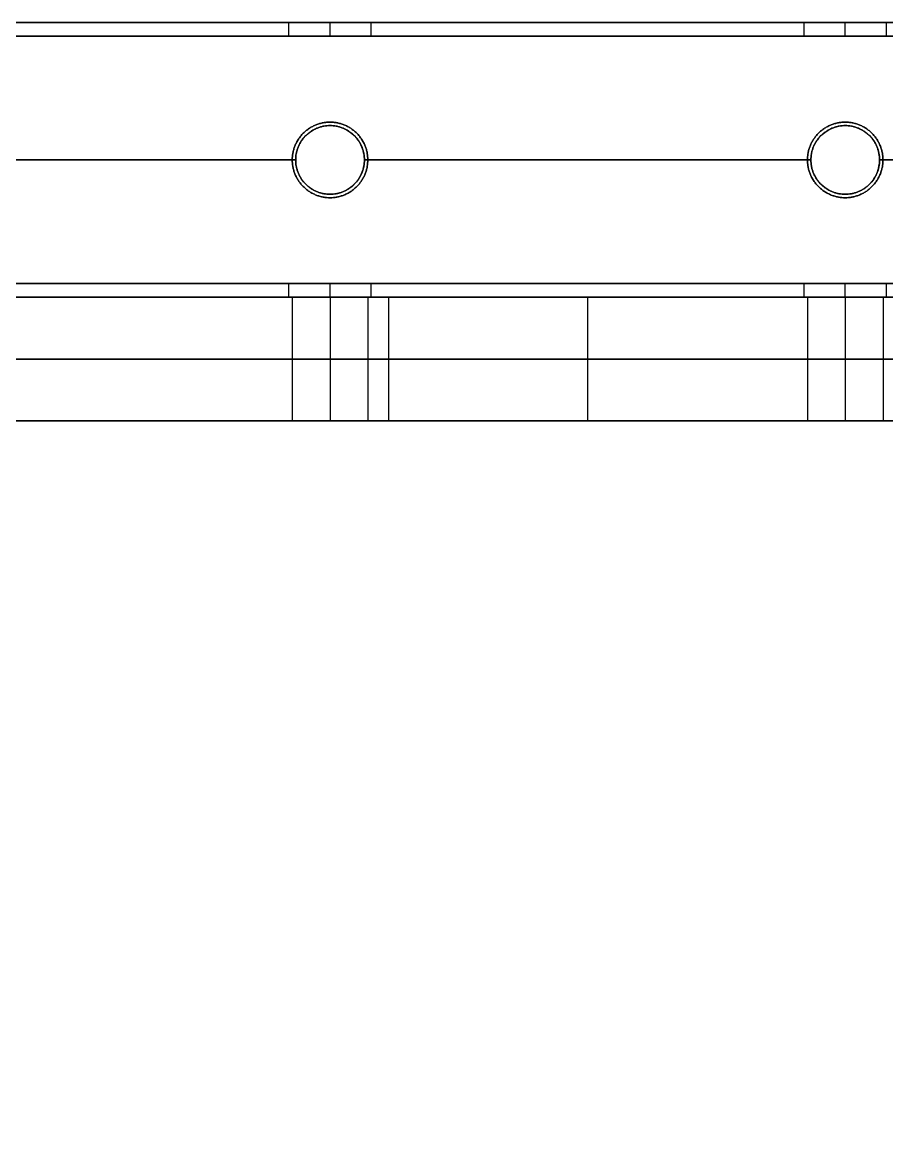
# Model space of a CAD drawing. Header units: millimetres. Extents: x -6529 to 809, y -8611 to 207.
# Drawn here: x -381.2 to -255.5, y 42.9 to 207.4 of the extents above; entities that cross this region are included whole.
import ezdxf

# ---------------------------------------------------------------- set-up
doc = ezdxf.new("R2010")
doc.units = ezdxf.units.MM
doc.header["$MEASUREMENT"] = 0
doc.layers.add('platen', color=7, linetype='Continuous', true_color=0x007f00)
doc.layers.add('staal', color=5, linetype='Continuous', true_color=0x0000ff)

# ---------------------------------------------------------------- blocks, each defined once
blk = doc.blocks.new('plaat base')
at = {"layer": 'platen'}
for points in [[(358, 0), (179, 0), (0, 0)], [(358, 0, 18), (179, 0, 18), (0, 0, 18)], [(358, 0, 9), (179, 0, 9), (0, 0, 9)], [(179, 0), (179, 0, 9), (179, 0, 18)]]:
    blk.add_open_spline(points, degree=2, dxfattribs=at)
blk = doc.blocks.new('top plaat')
at = {"layer": 'platen'}
for p, q in [((170.5, 25.5), (170.5, 25.5, 18)), ((245.5, 25.5), (245.5, 25.5, 18)), ((165, 20), (165, 20, 18)), ((176, 20), (176, 20, 18)), ((240, 20), (240, 20, 18)), ((251, 20), (251, 20, 18)), ((170.5, 14.5), (170.5, 14.5, 18)), ((245.5, 14.5), (245.5, 14.5, 18))]:
    blk.add_line(p, q, dxfattribs=at)
for points in [[(658, 40), (349, 40), (40, 40)], [(658, 40, 18), (349, 40, 18), (40, 40, 18)], [(658, 40, 9), (349, 40, 9), (40, 40, 9)]]:
    blk.add_open_spline(points, degree=2, dxfattribs=at)
for points, knots in [([(170.5, 25.5), (176, 25.5), (176, 20), (176, 14.5), (170.5, 14.5), (165, 14.5), (165, 20), (165, 25.5), (170.5, 25.5)], [-31.415927, -31.415927, -31.415927, -23.561945, -23.561945, -15.707963, -15.707963, -7.853982, -7.853982, 0, 0, 0]), ([(170.5, 25.5, 18), (176, 25.5, 18), (176, 20, 18), (176, 14.5, 18), (170.5, 14.5, 18), (165, 14.5, 18), (165, 20, 18), (165, 25.5, 18), (170.5, 25.5, 18)], [-31.415927, -31.415927, -31.415927, -23.561945, -23.561945, -15.707963, -15.707963, -7.853982, -7.853982, 0, 0, 0]), ([(170.5, 25.5, 9), (165, 25.5, 9), (165, 20, 9), (165, 14.5, 9), (170.5, 14.5, 9), (176, 14.5, 9), (176, 20, 9), (176, 25.5, 9), (170.5, 25.5, 9)], [0, 0, 0, 7.853982, 7.853982, 15.707963, 15.707963, 23.561945, 23.561945, 31.415927, 31.415927, 31.415927]), ([(245.5, 25.5), (251, 25.5), (251, 20), (251, 14.5), (245.5, 14.5), (240, 14.5), (240, 20), (240, 25.5), (245.5, 25.5)], [-31.415927, -31.415927, -31.415927, -23.561945, -23.561945, -15.707963, -15.707963, -7.853982, -7.853982, 0, 0, 0]), ([(245.5, 25.5, 18), (251, 25.5, 18), (251, 20, 18), (251, 14.5, 18), (245.5, 14.5, 18), (240, 14.5, 18), (240, 20, 18), (240, 25.5, 18), (245.5, 25.5, 18)], [-31.415927, -31.415927, -31.415927, -23.561945, -23.561945, -15.707963, -15.707963, -7.853982, -7.853982, 0, 0, 0]), ([(245.5, 25.5, 9), (240, 25.5, 9), (240, 20, 9), (240, 14.5, 9), (245.5, 14.5, 9), (251, 14.5, 9), (251, 20, 9), (251, 25.5, 9), (245.5, 25.5, 9)], [0, 0, 0, 7.853982, 7.853982, 15.707963, 15.707963, 23.561945, 23.561945, 31.415927, 31.415927, 31.415927])]:
    blk.add_rational_spline(points, [1, 0.707106781187, 1, 0.707106781187, 1, 0.707106781187, 1, 0.707106781187, 1], degree=2, knots=knots, dxfattribs=at)
blk = doc.blocks.new('plaat laag')
at = {"layer": 'platen'}
for p, q in [((-3.52, -1064.99, -38), (14.48, -1065.05, -38)), ((-3.54, -1070.49, -43.5), (14.46, -1070.55, -43.5)), ((-3.54, -1070.49, -32.5), (14.46, -1070.55, -32.5)), ((-3.56, -1075.99, -38), (14.44, -1076.05, -38)), ((-3.77, -1139.99, -38), (14.23, -1140.05, -38)), ((-3.79, -1145.49, -43.5), (14.21, -1145.55, -43.5)), ((-3.79, -1145.49, -32.5), (14.21, -1145.55, -32.5)), ((-3.81, -1150.99, -38), (14.19, -1151.05, -38))]:
    blk.add_line(p, q, dxfattribs=at)
for points in [[(-0.19, -58, 300), (-2.18, -658, 300), (-4.16, -1257.99, 300)], [(17.81, -58.06, 300), (15.82, -658.06, 300), (13.84, -1258.05, 300)], [(-3.17, -957.99, 600), (-3.76, -1136.99, 600), (-4.35, -1315.99, 600)], [(-4.16, -1257.99, -58), (-3.66, -1107.99, -58), (-3.17, -957.99, -58)], [(5.83, -958.02, 600), (5.24, -1137.02, 600), (4.65, -1316.02, 600)], [(4.84, -1258.02, -58), (5.34, -1108.02, -58), (5.83, -958.02, -58)], [(14.83, -958.05, 600), (14.24, -1137.05, 600), (13.65, -1316.05, 600)], [(13.84, -1258.05, -58), (14.34, -1108.05, -58), (14.83, -958.05, -58)], [(-3.66, -1107.99, -58), (5.34, -1108.02, -58), (14.34, -1108.05, -58)], [(-3.76, -1136.99, 600), (5.24, -1137.02, 600), (14.24, -1137.05, 600)]]:
    blk.add_open_spline(points, degree=2, dxfattribs=at)
for points in [[(-3.54, -1070.49, -43.5), (-3.56, -1075.99, -43.5), (-3.56, -1075.99, -38), (-3.56, -1075.99, -32.5), (-3.54, -1070.49, -32.5), (-3.52, -1064.99, -32.5), (-3.52, -1064.99, -38), (-3.52, -1064.99, -43.5), (-3.54, -1070.49, -43.5)], [(14.46, -1070.55, -43.5), (14.44, -1076.05, -43.5), (14.44, -1076.05, -38), (14.44, -1076.05, -32.5), (14.46, -1070.55, -32.5), (14.48, -1065.05, -32.5), (14.48, -1065.05, -38), (14.48, -1065.05, -43.5), (14.46, -1070.55, -43.5)], [(-3.79, -1145.49, -43.5), (-3.81, -1150.99, -43.5), (-3.81, -1150.99, -38), (-3.81, -1150.99, -32.5), (-3.79, -1145.49, -32.5), (-3.77, -1139.99, -32.5), (-3.77, -1139.99, -38), (-3.77, -1139.99, -43.5), (-3.79, -1145.49, -43.5)], [(14.21, -1145.55, -43.5), (14.19, -1151.05, -43.5), (14.19, -1151.05, -38), (14.19, -1151.05, -32.5), (14.21, -1145.55, -32.5), (14.23, -1140.05, -32.5), (14.23, -1140.05, -38), (14.23, -1140.05, -43.5), (14.21, -1145.55, -43.5)]]:
    blk.add_rational_spline(points, [1, 0.707106781187, 1, 0.707106781187, 1, 0.707106781187, 1, 0.707106781187, 1], degree=2, knots=[-31.415927, -31.415927, -31.415927, -23.561945, -23.561945, -15.707963, -15.707963, -7.853982, -7.853982, 0, 0, 0], dxfattribs=at)

msp = doc.modelspace()

# ---------------------------------------------------------------- linework, layer by layer
at = {"layer": 'staal'}
for p, q in [((-342.47, 205.37, 20), (-342.47, 207.37, 20)), ((-342.47, 205.37, 696), (-342.47, 207.37, 696)), ((-336.47, 205.37, 26), (-336.47, 207.37, 26)), ((-336.47, 205.37, 14), (-336.47, 207.37, 14)), ((-336.47, 205.37, 702), (-336.47, 207.37, 702)), ((-336.47, 205.37, 690), (-336.47, 207.37, 690)), ((-330.47, 205.37, 20), (-330.47, 207.37, 20)), ((-330.47, 205.37, 696), (-330.47, 207.37, 696)), ((-267.47, 205.37, 20), (-267.47, 207.37, 20)), ((-267.47, 205.37, 696), (-267.47, 207.37, 696)), ((-261.47, 205.37, 26), (-261.47, 207.37, 26)), ((-261.47, 205.37, 14), (-261.47, 207.37, 14)), ((-261.47, 205.37, 702), (-261.47, 207.37, 702)), ((-261.47, 205.37, 690), (-261.47, 207.37, 690)), ((-255.47, 205.37, 20), (-255.47, 207.37, 20)), ((-336.47, 192.37, 38), (-336.47, 192.37, 40)), ((-336.47, 192.37), (-336.47, 192.37, 2)), ((-336.47, 192.37, 714), (-336.47, 192.37, 716)), ((-336.47, 192.37, 676), (-336.47, 192.37, 678)), ((-261.47, 192.37, 38), (-261.47, 192.37, 40)), ((-261.47, 192.37), (-261.47, 192.37, 2)), ((-261.47, 192.37, 714), (-261.47, 192.37, 716)), ((-261.47, 192.37, 676), (-261.47, 192.37, 678)), ((-341.47, 187.37, 38), (-341.47, 187.37, 40)), ((-341.47, 187.37), (-341.47, 187.37, 2)), ((-341.47, 187.37, 714), (-341.47, 187.37, 716)), ((-341.47, 187.37, 676), (-341.47, 187.37, 678)), ((-331.47, 187.37, 38), (-331.47, 187.37, 40)), ((-331.47, 187.37), (-331.47, 187.37, 2)), ((-331.47, 187.37, 714), (-331.47, 187.37, 716)), ((-331.47, 187.37, 676), (-331.47, 187.37, 678)), ((-266.47, 187.37, 38), (-266.47, 187.37, 40)), ((-266.47, 187.37), (-266.47, 187.37, 2)), ((-266.47, 187.37, 714), (-266.47, 187.37, 716)), ((-266.47, 187.37, 676), (-266.47, 187.37, 678)), ((-256.47, 187.37, 38), (-256.47, 187.37, 40)), ((-256.47, 187.37), (-256.47, 187.37, 2)), ((-256.47, 187.37, 714), (-256.47, 187.37, 716)), ((-256.47, 187.37, 676), (-256.47, 187.37, 678)), ((-336.47, 182.37), (-336.47, 182.37, 2)), ((-336.47, 182.37, 38), (-336.47, 182.37, 40)), ((-336.47, 182.37, 676), (-336.47, 182.37, 678)), ((-336.47, 182.37, 714), (-336.47, 182.37, 716)), ((-261.47, 182.37), (-261.47, 182.37, 2)), ((-261.47, 182.37, 38), (-261.47, 182.37, 40)), ((-261.47, 182.37, 676), (-261.47, 182.37, 678)), ((-261.47, 182.37, 714), (-261.47, 182.37, 716)), ((-342.47, 167.37, 20), (-342.47, 169.37, 20)), ((-342.47, 167.37, 696), (-342.47, 169.37, 696)), ((-336.47, 167.37, 26), (-336.47, 169.37, 26)), ((-336.47, 167.37, 14), (-336.47, 169.37, 14)), ((-336.47, 167.37, 702), (-336.47, 169.37, 702)), ((-336.47, 167.37, 690), (-336.47, 169.37, 690)), ((-330.47, 167.37, 20), (-330.47, 169.37, 20)), ((-330.47, 167.37, 696), (-330.47, 169.37, 696)), ((-267.47, 167.37, 20), (-267.47, 169.37, 20)), ((-267.47, 167.37, 696), (-267.47, 169.37, 696)), ((-261.47, 167.37, 26), (-261.47, 169.37, 26)), ((-261.47, 167.37, 14), (-261.47, 169.37, 14)), ((-261.47, 167.37, 702), (-261.47, 169.37, 702)), ((-261.47, 167.37, 690), (-261.47, 169.37, 690)), ((-255.47, 167.37, 20), (-255.47, 169.37, 20))]:
    msp.add_line(p, q, dxfattribs=at)
for points in [[(-506.97, 207.37), (809.03, 207.37), (809.03, -1108.63), (-506.97, -1108.63)], [(-466.97, 167.37), (769.03, 167.37), (769.03, -1068.63), (-466.97, -1068.63)]]:
    msp.add_lwpolyline(points, close=True, dxfattribs=at)
for centre in [(-336.47, 187.37), (-336.47, 187.37, 39), (-336.47, 187.37, 1), (-336.47, 187.37, 676), (-336.47, 187.37, 715), (-336.47, 187.37, 677), (-261.47, 187.37), (-261.47, 187.37, 39), (-261.47, 187.37, 1), (-261.47, 187.37, 676), (-261.47, 187.37, 715), (-261.47, 187.37, 677)]:
    msp.add_circle(centre, 5, dxfattribs=at)
for points in [[(809.03, 207.37), (151.03, 207.37), (-506.97, 207.37)], [(809.03, 207.37, 40), (151.03, 207.37, 40), (-506.97, 207.37, 40)], [(-506.97, 207.37, 676), (151.03, 207.37, 676), (809.03, 207.37, 676)], [(-506.97, 207.37, 716), (151.03, 207.37, 716), (809.03, 207.37, 716)], [(-342.47, 207.37, 20), (-373.97, 207.37, 20), (-405.47, 207.37, 20)], [(-405.47, 207.37, 696), (-373.97, 207.37, 696), (-342.47, 207.37, 696)], [(-267.47, 207.37, 20), (-298.97, 207.37, 20), (-330.47, 207.37, 20)], [(-330.47, 207.37, 696), (-298.97, 207.37, 696), (-267.47, 207.37, 696)], [(-192.47, 207.37, 20), (-223.97, 207.37, 20), (-255.47, 207.37, 20)], [(807.03, 205.37, 38), (151.03, 205.37, 38), (-504.97, 205.37, 38)], [(807.03, 205.37, 2), (151.03, 205.37, 2), (-504.97, 205.37, 2)], [(-504.97, 205.37, 714), (151.03, 205.37, 714), (807.03, 205.37, 714)], [(-504.97, 205.37, 678), (151.03, 205.37, 678), (807.03, 205.37, 678)], [(-342.47, 205.37, 20), (-373.97, 205.37, 20), (-405.47, 205.37, 20)], [(-405.47, 205.37, 696), (-373.97, 205.37, 696), (-342.47, 205.37, 696)], [(-267.47, 205.37, 20), (-298.97, 205.37, 20), (-330.47, 205.37, 20)], [(-330.47, 205.37, 696), (-298.97, 205.37, 696), (-267.47, 205.37, 696)], [(-341.47, 187.37, 40), (-373.97, 187.37, 40), (-406.47, 187.37, 40)], [(-341.47, 187.37, 38), (-373.97, 187.37, 38), (-406.47, 187.37, 38)], [(-341.47, 187.37, 2), (-373.97, 187.37, 2), (-406.47, 187.37, 2)], [(-341.47, 187.37), (-373.97, 187.37), (-406.47, 187.37)], [(-406.47, 187.37, 716), (-373.97, 187.37, 716), (-341.47, 187.37, 716)], [(-406.47, 187.37, 714), (-373.97, 187.37, 714), (-341.47, 187.37, 714)], [(-406.47, 187.37, 678), (-373.97, 187.37, 678), (-341.47, 187.37, 678)], [(-406.47, 187.37, 676), (-373.97, 187.37, 676), (-341.47, 187.37, 676)], [(-266.47, 187.37, 40), (-298.97, 187.37, 40), (-331.47, 187.37, 40)], [(-266.47, 187.37, 38), (-298.97, 187.37, 38), (-331.47, 187.37, 38)], [(-266.47, 187.37, 2), (-298.97, 187.37, 2), (-331.47, 187.37, 2)], [(-266.47, 187.37), (-298.97, 187.37), (-331.47, 187.37)], [(-331.47, 187.37, 716), (-298.97, 187.37, 716), (-266.47, 187.37, 716)], [(-331.47, 187.37, 714), (-298.97, 187.37, 714), (-266.47, 187.37, 714)], [(-331.47, 187.37, 678), (-298.97, 187.37, 678), (-266.47, 187.37, 678)], [(-331.47, 187.37, 676), (-298.97, 187.37, 676), (-266.47, 187.37, 676)], [(-191.47, 187.37, 40), (-223.97, 187.37, 40), (-256.47, 187.37, 40)], [(-191.47, 187.37, 38), (-223.97, 187.37, 38), (-256.47, 187.37, 38)], [(-191.47, 187.37, 2), (-223.97, 187.37, 2), (-256.47, 187.37, 2)], [(-191.47, 187.37), (-223.97, 187.37), (-256.47, 187.37)], [(-256.47, 187.37, 716), (-223.97, 187.37, 716), (-191.47, 187.37, 716)], [(-256.47, 187.37, 714), (-223.97, 187.37, 714), (-191.47, 187.37, 714)], [(-256.47, 187.37, 678), (-223.97, 187.37, 678), (-191.47, 187.37, 678)], [(-256.47, 187.37, 676), (-223.97, 187.37, 676), (-191.47, 187.37, 676)], [(771.03, 169.37, 38), (151.03, 169.37, 38), (-468.97, 169.37, 38)], [(771.03, 169.37, 2), (151.03, 169.37, 2), (-468.97, 169.37, 2)], [(-468.97, 169.37, 714), (151.03, 169.37, 714), (771.03, 169.37, 714)], [(-468.97, 169.37, 678), (151.03, 169.37, 678), (771.03, 169.37, 678)], [(-342.47, 169.37, 20), (-373.97, 169.37, 20), (-405.47, 169.37, 20)], [(-405.47, 169.37, 696), (-373.97, 169.37, 696), (-342.47, 169.37, 696)], [(-267.47, 169.37, 20), (-298.97, 169.37, 20), (-330.47, 169.37, 20)], [(-330.47, 169.37, 696), (-298.97, 169.37, 696), (-267.47, 169.37, 696)], [(-192.47, 169.37, 20), (-223.97, 169.37, 20), (-255.47, 169.37, 20)], [(769.03, 167.37), (151.03, 167.37), (-466.97, 167.37)], [(769.03, 167.37, 40), (151.03, 167.37, 40), (-466.97, 167.37, 40)], [(-466.97, 167.37, 676), (151.03, 167.37, 676), (769.03, 167.37, 676)], [(-466.97, 167.37, 716), (151.03, 167.37, 716), (769.03, 167.37, 716)], [(-342.47, 167.37, 20), (-373.97, 167.37, 20), (-405.47, 167.37, 20)], [(-405.47, 167.37, 696), (-373.97, 167.37, 696), (-342.47, 167.37, 696)], [(-267.47, 167.37, 20), (-298.97, 167.37, 20), (-330.47, 167.37, 20)], [(-330.47, 167.37, 696), (-298.97, 167.37, 696), (-267.47, 167.37, 696)]]:
    msp.add_open_spline(points, degree=2, dxfattribs=at)
for points, weights, knots in [([(-336.47, 207.37, 26), (-342.47, 207.37, 26), (-342.47, 207.37, 20), (-342.47, 207.37, 14), (-336.47, 207.37, 14), (-330.47, 207.37, 14), (-330.47, 207.37, 20), (-330.47, 207.37, 26), (-336.47, 207.37, 26)], [0.999999860338, 0.707106851018, 1, 0.707106781187, 1, 0.707106781187, 1, 0.707106851018, 0.999999860338], [-31.415927, -31.415927, -31.415927, -23.561946, -23.561946, -15.707963, -15.707963, -7.853981, -7.853981, 0, 0, 0]), ([(-336.47, 207.37, 702), (-330.47, 207.37, 702), (-330.47, 207.37, 696), (-330.47, 207.37, 690), (-336.47, 207.37, 690), (-342.47, 207.37, 690), (-342.47, 207.37, 696), (-342.47, 207.37, 702), (-336.47, 207.37, 702)], [0.999999860338, 0.707106851018, 1, 0.707106781187, 1, 0.707106781187, 1, 0.707106851018, 0.999999860338], [-31.415927, -31.415927, -31.415927, -23.561946, -23.561946, -15.707963, -15.707963, -7.853981, -7.853981, 0, 0, 0]), ([(-261.47, 207.37, 26), (-267.47, 207.37, 26), (-267.47, 207.37, 20), (-267.47, 207.37, 14), (-261.47, 207.37, 14), (-255.47, 207.37, 14), (-255.47, 207.37, 20), (-255.47, 207.37, 26), (-261.47, 207.37, 26)], [1, 0.707106781187, 1, 0.707106781187, 1, 0.707106781187, 1, 0.707106781187, 1], [-31.415927, -31.415927, -31.415927, -23.561945, -23.561945, -15.707963, -15.707963, -7.853982, -7.853982, 0, 0, 0]), ([(-261.47, 207.37, 702), (-255.47, 207.37, 702), (-255.47, 207.37, 696), (-255.47, 207.37, 690), (-261.47, 207.37, 690), (-267.47, 207.37, 690), (-267.47, 207.37, 696), (-267.47, 207.37, 702), (-261.47, 207.37, 702)], [1, 0.707106781187, 1, 0.707106781187, 1, 0.707106781187, 1, 0.707106781187, 1], [-31.415927, -31.415927, -31.415927, -23.561945, -23.561945, -15.707963, -15.707963, -7.853982, -7.853982, 0, 0, 0]), ([(-336.47, 205.37, 26), (-330.47, 205.37, 26), (-330.47, 205.37, 20), (-330.47, 205.37, 14), (-336.47, 205.37, 14), (-342.47, 205.37, 14), (-342.47, 205.37, 20), (-342.47, 205.37, 26), (-336.47, 205.37, 26)], [1, 0.707106781187, 1, 0.707106781187, 1, 0.707106781187, 1, 0.707106781187, 1], [0, 0, 0, 7.853982, 7.853982, 15.707963, 15.707963, 23.561945, 23.561945, 31.415927, 31.415927, 31.415927]), ([(-336.47, 205.37, 702), (-342.47, 205.37, 702), (-342.47, 205.37, 696), (-342.47, 205.37, 690), (-336.47, 205.37, 690), (-330.47, 205.37, 690), (-330.47, 205.37, 696), (-330.47, 205.37, 702), (-336.47, 205.37, 702)], [1, 0.707106781187, 1, 0.707106781187, 1, 0.707106781187, 1, 0.707106781187, 1], [0, 0, 0, 7.853982, 7.853982, 15.707963, 15.707963, 23.561945, 23.561945, 31.415927, 31.415927, 31.415927]), ([(-261.47, 205.37, 26), (-255.47, 205.37, 26), (-255.47, 205.37, 20), (-255.47, 205.37, 14), (-261.47, 205.37, 14), (-267.47, 205.37, 14), (-267.47, 205.37, 20), (-267.47, 205.37, 26), (-261.47, 205.37, 26)], [1, 0.707106781187, 1, 0.707106781187, 1, 0.707106781187, 1, 0.707106781187, 1], [0, 0, 0, 7.853982, 7.853982, 15.707963, 15.707963, 23.561945, 23.561945, 31.415927, 31.415927, 31.415927]), ([(-261.47, 205.37, 702), (-267.47, 205.37, 702), (-267.47, 205.37, 696), (-267.47, 205.37, 690), (-261.47, 205.37, 690), (-255.47, 205.37, 690), (-255.47, 205.37, 696), (-255.47, 205.37, 702), (-261.47, 205.37, 702)], [1, 0.707106781187, 1, 0.707106781187, 1, 0.707106781187, 1, 0.707106781187, 1], [0, 0, 0, 7.853982, 7.853982, 15.707963, 15.707963, 23.561945, 23.561945, 31.415927, 31.415927, 31.415927]), ([(-336.47, 182.37, 40), (-341.47, 182.37, 40), (-341.47, 187.37, 40), (-341.47, 192.37, 40), (-336.47, 192.37, 40), (-331.47, 192.37, 40), (-331.47, 187.37, 40), (-331.47, 182.37, 40), (-336.47, 182.37, 40)], [1, 0.707106781187, 1, 0.707106781187, 1, 0.707106781187, 1, 0.707106781187, 1], [-31.415927, -31.415927, -31.415927, -23.561945, -23.561945, -15.707963, -15.707963, -7.853982, -7.853982, 0, 0, 0]), ([(-336.47, 182.37, 38), (-331.47, 182.37, 38), (-331.47, 187.37, 38), (-331.47, 192.37, 38), (-336.47, 192.37, 38), (-341.47, 192.37, 38), (-341.47, 187.37, 38), (-341.47, 182.37, 38), (-336.47, 182.37, 38)], [1, 0.707106781187, 1, 0.707106781187, 1, 0.707106781187, 1, 0.707106781187, 1], [0, 0, 0, 7.853982, 7.853982, 15.707963, 15.707963, 23.561945, 23.561945, 31.415927, 31.415927, 31.415927]), ([(-336.47, 182.37, 2), (-341.47, 182.37, 2), (-341.47, 187.37, 2), (-341.47, 192.37, 2), (-336.47, 192.37, 2), (-331.47, 192.37, 2), (-331.47, 187.37, 2), (-331.47, 182.37, 2), (-336.47, 182.37, 2)], [1, 0.707106781187, 1, 0.707106781187, 1, 0.707106781187, 1, 0.707106781187, 1], [-31.415927, -31.415927, -31.415927, -23.561945, -23.561945, -15.707963, -15.707963, -7.853982, -7.853982, 0, 0, 0]), ([(-336.47, 182.37, 716), (-331.47, 182.37, 716), (-331.47, 187.37, 716), (-331.47, 192.37, 716), (-336.47, 192.37, 716), (-341.47, 192.37, 716), (-341.47, 187.37, 716), (-341.47, 182.37, 716), (-336.47, 182.37, 716)], [1, 0.707106781187, 1, 0.707106781187, 1, 0.707106781187, 1, 0.707106781187, 1], [-31.415927, -31.415927, -31.415927, -23.561945, -23.561945, -15.707963, -15.707963, -7.853982, -7.853982, 0, 0, 0]), ([(-336.47, 182.37, 714), (-341.47, 182.37, 714), (-341.47, 187.37, 714), (-341.47, 192.37, 714), (-336.47, 192.37, 714), (-331.47, 192.37, 714), (-331.47, 187.37, 714), (-331.47, 182.37, 714), (-336.47, 182.37, 714)], [1, 0.707106781187, 1, 0.707106781187, 1, 0.707106781187, 1, 0.707106781187, 1], [0, 0, 0, 7.853982, 7.853982, 15.707963, 15.707963, 23.561945, 23.561945, 31.415927, 31.415927, 31.415927]), ([(-336.47, 182.37, 678), (-331.47, 182.37, 678), (-331.47, 187.37, 678), (-331.47, 192.37, 678), (-336.47, 192.37, 678), (-341.47, 192.37, 678), (-341.47, 187.37, 678), (-341.47, 182.37, 678), (-336.47, 182.37, 678)], [1, 0.707106781187, 1, 0.707106781187, 1, 0.707106781187, 1, 0.707106781187, 1], [-31.415927, -31.415927, -31.415927, -23.561945, -23.561945, -15.707963, -15.707963, -7.853982, -7.853982, 0, 0, 0]), ([(-261.47, 182.37, 40), (-266.47, 182.37, 40), (-266.47, 187.37, 40), (-266.47, 192.37, 40), (-261.47, 192.37, 40), (-256.47, 192.37, 40), (-256.47, 187.37, 40), (-256.47, 182.37, 40), (-261.47, 182.37, 40)], [1, 0.707106781187, 1, 0.707106781187, 1, 0.707106781187, 1, 0.707106781187, 1], [-31.415927, -31.415927, -31.415927, -23.561945, -23.561945, -15.707963, -15.707963, -7.853982, -7.853982, 0, 0, 0]), ([(-261.47, 182.37, 38), (-256.47, 182.37, 38), (-256.47, 187.37, 38), (-256.47, 192.37, 38), (-261.47, 192.37, 38), (-266.47, 192.37, 38), (-266.47, 187.37, 38), (-266.47, 182.37, 38), (-261.47, 182.37, 38)], [1, 0.707106781187, 1, 0.707106781187, 1, 0.707106781187, 1, 0.707106781187, 1], [0, 0, 0, 7.853982, 7.853982, 15.707963, 15.707963, 23.561945, 23.561945, 31.415927, 31.415927, 31.415927]), ([(-261.47, 182.37, 2), (-266.47, 182.37, 2), (-266.47, 187.37, 2), (-266.47, 192.37, 2), (-261.47, 192.37, 2), (-256.47, 192.37, 2), (-256.47, 187.37, 2), (-256.47, 182.37, 2), (-261.47, 182.37, 2)], [1, 0.707106781187, 1, 0.707106781187, 1, 0.707106781187, 1, 0.707106781187, 1], [-31.415927, -31.415927, -31.415927, -23.561945, -23.561945, -15.707963, -15.707963, -7.853982, -7.853982, 0, 0, 0]), ([(-261.47, 182.37, 716), (-256.47, 182.37, 716), (-256.47, 187.37, 716), (-256.47, 192.37, 716), (-261.47, 192.37, 716), (-266.47, 192.37, 716), (-266.47, 187.37, 716), (-266.47, 182.37, 716), (-261.47, 182.37, 716)], [1, 0.707106781187, 1, 0.707106781187, 1, 0.707106781187, 1, 0.707106781187, 1], [-31.415927, -31.415927, -31.415927, -23.561945, -23.561945, -15.707963, -15.707963, -7.853982, -7.853982, 0, 0, 0]), ([(-261.47, 182.37, 714), (-266.47, 182.37, 714), (-266.47, 187.37, 714), (-266.47, 192.37, 714), (-261.47, 192.37, 714), (-256.47, 192.37, 714), (-256.47, 187.37, 714), (-256.47, 182.37, 714), (-261.47, 182.37, 714)], [1, 0.707106781187, 1, 0.707106781187, 1, 0.707106781187, 1, 0.707106781187, 1], [0, 0, 0, 7.853982, 7.853982, 15.707963, 15.707963, 23.561945, 23.561945, 31.415927, 31.415927, 31.415927]), ([(-261.47, 182.37, 678), (-256.47, 182.37, 678), (-256.47, 187.37, 678), (-256.47, 192.37, 678), (-261.47, 192.37, 678), (-266.47, 192.37, 678), (-266.47, 187.37, 678), (-266.47, 182.37, 678), (-261.47, 182.37, 678)], [1, 0.707106781187, 1, 0.707106781187, 1, 0.707106781187, 1, 0.707106781187, 1], [-31.415927, -31.415927, -31.415927, -23.561945, -23.561945, -15.707963, -15.707963, -7.853982, -7.853982, 0, 0, 0]), ([(-336.47, 169.37, 26), (-342.47, 169.37, 26), (-342.47, 169.37, 20), (-342.47, 169.37, 14), (-336.47, 169.37, 14), (-330.47, 169.37, 14), (-330.47, 169.37, 20), (-330.47, 169.37, 26), (-336.47, 169.37, 26)], [0.999999860338, 0.707106851018, 1, 0.707106781187, 1, 0.707106781187, 1, 0.707106851018, 0.999999860338], [-31.415927, -31.415927, -31.415927, -23.561946, -23.561946, -15.707963, -15.707963, -7.853981, -7.853981, 0, 0, 0]), ([(-336.47, 169.37, 702), (-330.47, 169.37, 702), (-330.47, 169.37, 696), (-330.47, 169.37, 690), (-336.47, 169.37, 690), (-342.47, 169.37, 690), (-342.47, 169.37, 696), (-342.47, 169.37, 702), (-336.47, 169.37, 702)], [1, 0.707106781187, 1, 0.707106781187, 1, 0.707106781187, 1, 0.707106781187, 1], [-31.415927, -31.415927, -31.415927, -23.561945, -23.561945, -15.707963, -15.707963, -7.853982, -7.853982, 0, 0, 0]), ([(-261.47, 169.37, 26), (-267.47, 169.37, 26), (-267.47, 169.37, 20), (-267.47, 169.37, 14), (-261.47, 169.37, 14), (-255.47, 169.37, 14), (-255.47, 169.37, 20), (-255.47, 169.37, 26), (-261.47, 169.37, 26)], [1, 0.707106781187, 1, 0.707106781187, 1, 0.707106781187, 1, 0.707106781187, 1], [-31.415927, -31.415927, -31.415927, -23.561945, -23.561945, -15.707963, -15.707963, -7.853982, -7.853982, 0, 0, 0]), ([(-261.47, 169.37, 702), (-255.47, 169.37, 702), (-255.47, 169.37, 696), (-255.47, 169.37, 690), (-261.47, 169.37, 690), (-267.47, 169.37, 690), (-267.47, 169.37, 696), (-267.47, 169.37, 702), (-261.47, 169.37, 702)], [1, 0.707106781187, 1, 0.707106781187, 1, 0.707106781187, 1, 0.707106781187, 1], [-31.415927, -31.415927, -31.415927, -23.561945, -23.561945, -15.707963, -15.707963, -7.853982, -7.853982, 0, 0, 0]), ([(-336.47, 167.37, 26), (-330.47, 167.37, 26), (-330.47, 167.37, 20), (-330.47, 167.37, 14), (-336.47, 167.37, 14), (-342.47, 167.37, 14), (-342.47, 167.37, 20), (-342.47, 167.37, 26), (-336.47, 167.37, 26)], [1, 0.707106781187, 1, 0.707106781187, 1, 0.707106781187, 1, 0.707106781187, 1], [0, 0, 0, 7.853982, 7.853982, 15.707963, 15.707963, 23.561945, 23.561945, 31.415927, 31.415927, 31.415927]), ([(-336.47, 167.37, 702), (-342.47, 167.37, 702), (-342.47, 167.37, 696), (-342.47, 167.37, 690), (-336.47, 167.37, 690), (-330.47, 167.37, 690), (-330.47, 167.37, 696), (-330.47, 167.37, 702), (-336.47, 167.37, 702)], [1, 0.707106781187, 1, 0.707106781187, 1, 0.707106781187, 1, 0.707106781187, 1], [0, 0, 0, 7.853982, 7.853982, 15.707963, 15.707963, 23.561945, 23.561945, 31.415927, 31.415927, 31.415927]), ([(-261.47, 167.37, 26), (-255.47, 167.37, 26), (-255.47, 167.37, 20), (-255.47, 167.37, 14), (-261.47, 167.37, 14), (-267.47, 167.37, 14), (-267.47, 167.37, 20), (-267.47, 167.37, 26), (-261.47, 167.37, 26)], [1, 0.707106781187, 1, 0.707106781187, 1, 0.707106781187, 1, 0.707106781187, 1], [0, 0, 0, 7.853982, 7.853982, 15.707963, 15.707963, 23.561945, 23.561945, 31.415927, 31.415927, 31.415927]), ([(-261.47, 167.37, 702), (-267.47, 167.37, 702), (-267.47, 167.37, 696), (-267.47, 167.37, 690), (-261.47, 167.37, 690), (-255.47, 167.37, 690), (-255.47, 167.37, 696), (-255.47, 167.37, 702), (-261.47, 167.37, 702)], [1, 0.707106781187, 1, 0.707106781187, 1, 0.707106781187, 1, 0.707106781187, 1], [0, 0, 0, 7.853982, 7.853982, 15.707963, 15.707963, 23.561945, 23.561945, 31.415927, 31.415927, 31.415927])]:
    msp.add_rational_spline(points, weights, degree=2, knots=knots, dxfattribs=at)

# ---------------------------------------------------------------- block references
at = {"layer": 'platen'}
for name, p in [('plaat base', (-506.97, 149.37, 40)), ('top plaat', (-506.97, 167.37, 716))]:
    msp.add_blockref(name, p, dxfattribs=at)
at = {"layer": 'platen', "rotation": 270.1894193054011}
msp.add_blockref('plaat laag', (809.03, 167.37, 58), dxfattribs=at)

doc.saveas('drawing.dxf')
